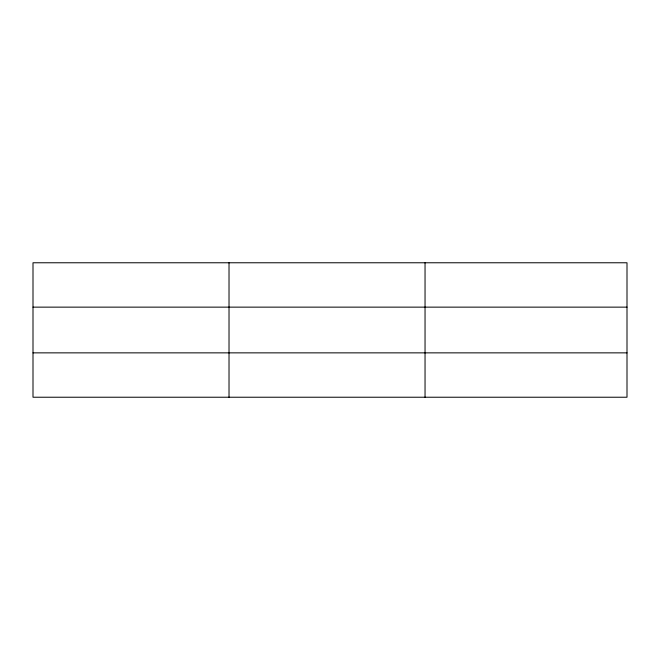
<?xml version="1.0" encoding="UTF-8"?>
<svg xmlns="http://www.w3.org/2000/svg" width="660" height="660" viewBox="0 0 660 660"><rect width="100%" height="100%" fill="white"/><g stroke="black" fill="none" stroke-linecap="round" stroke-linejoin="round"><path stroke-width="0.99" d="M229.02 397.229L229.02 262.771M425.04 397.229L425.04 262.771M627 352.861L627 397.229L33 397.229L33 262.771L627 262.771L627 352.861L33 352.861M33 307.139L627 307.139"/></g></svg>
